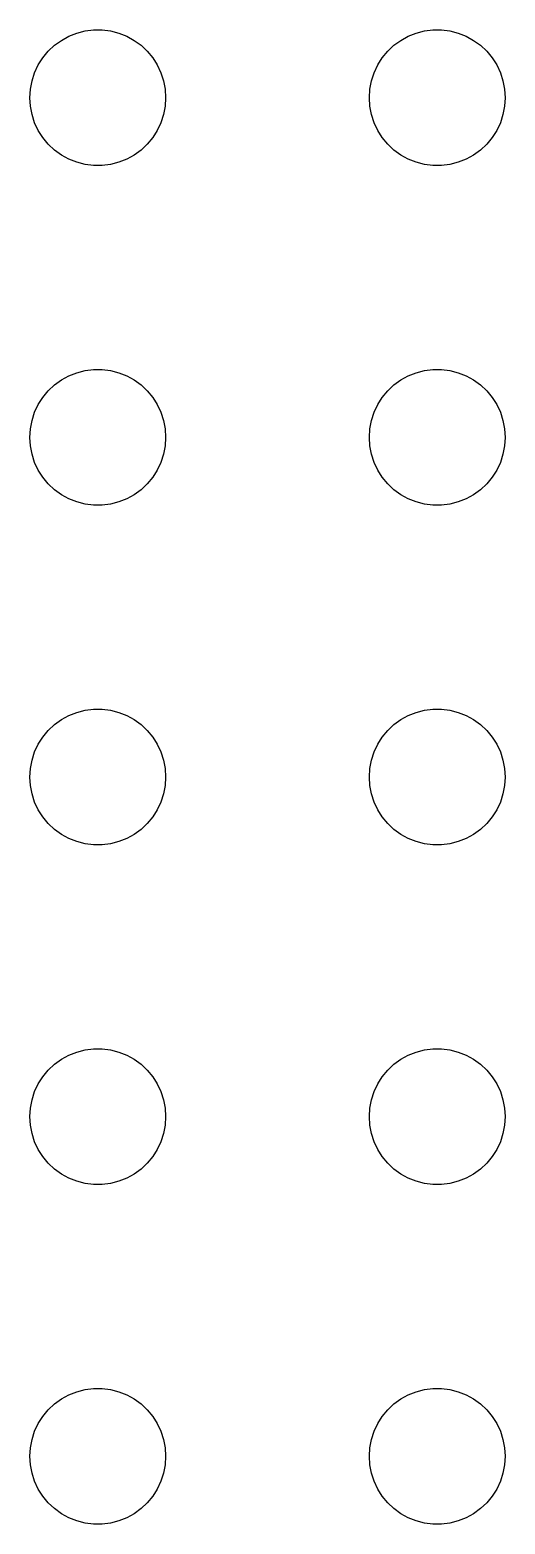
# Model space of a CAD drawing. Header units: metres. Extents: x -150 to 150, y -149 to 149.
# Drawn here: x 21 to 31.5, y 73.5 to 106.5 of the extents above; entities that cross this region are included whole.
import ezdxf

# ---------------------------------------------------------------- set-up
doc = ezdxf.new("R2010")
doc.units = ezdxf.units.M

msp = doc.modelspace()

# ---------------------------------------------------------------- linework, layer by layer
for p, q in [((21.5439, 106.156), (21.6963, 106.266)), ((21.6963, 106.266), (21.8613, 106.357)), ((21.8613, 106.357), (22.0365, 106.427)), ((22.0365, 106.427), (22.2189, 106.473)), ((22.2189, 106.473), (22.4058, 106.497)), ((22.4058, 106.497), (22.5942, 106.497)), ((22.5942, 106.497), (22.7811, 106.473)), ((22.7811, 106.473), (22.9635, 106.427)), ((22.9635, 106.427), (23.1387, 106.357)), ((23.1387, 106.357), (23.3037, 106.266)), ((23.3037, 106.266), (23.4561, 106.156)), ((29.0439, 106.156), (29.1963, 106.266)), ((29.1963, 106.266), (29.3613, 106.357)), ((29.3613, 106.357), (29.5365, 106.427)), ((29.5365, 106.427), (29.7189, 106.473)), ((29.7189, 106.473), (29.9058, 106.497)), ((29.9058, 106.497), (30.0942, 106.497)), ((30.0942, 106.497), (30.2811, 106.473)), ((30.2811, 106.473), (30.4635, 106.427)), ((30.4635, 106.427), (30.6387, 106.357)), ((30.6387, 106.357), (30.8037, 106.266)), ((30.8037, 106.266), (30.9561, 106.156)), ((21.2865, 105.882), (21.4065, 106.027)), ((21.4065, 106.027), (21.5439, 106.156)), ((23.4561, 106.156), (23.5934, 106.027)), ((23.5934, 106.027), (23.7135, 105.882)), ((28.7865, 105.882), (28.9065, 106.027)), ((28.9065, 106.027), (29.0439, 106.156)), ((30.9561, 106.156), (31.0934, 106.027)), ((31.0934, 106.027), (31.2135, 105.882)), ((21.1053, 105.552), (21.1855, 105.723)), ((21.1855, 105.723), (21.2865, 105.882)), ((23.7135, 105.882), (23.8145, 105.723)), ((23.8145, 105.723), (23.8947, 105.552)), ((28.6053, 105.552), (28.6855, 105.723)), ((28.6855, 105.723), (28.7865, 105.882)), ((31.2135, 105.882), (31.3145, 105.723)), ((31.3145, 105.723), (31.3947, 105.552)), ((21.0118, 105.188), (21.0471, 105.373)), ((21.0471, 105.373), (21.1053, 105.552)), ((23.8947, 105.552), (23.9529, 105.373)), ((23.9529, 105.373), (23.9882, 105.188)), ((28.5118, 105.188), (28.5471, 105.373)), ((28.5471, 105.373), (28.6053, 105.552)), ((31.3947, 105.552), (31.4529, 105.373)), ((31.4529, 105.373), (31.4882, 105.188)), ((21, 105), (21.0118, 105.188)), ((21.0118, 104.812), (21, 105)), ((23.9882, 105.188), (24, 105)), ((24, 105), (23.9882, 104.812)), ((28.5, 105), (28.5118, 105.188)), ((28.5118, 104.812), (28.5, 105)), ((31.4882, 105.188), (31.5, 105)), ((31.5, 105), (31.4882, 104.812)), ((21.0471, 104.627), (21.0118, 104.812)), ((21.1053, 104.448), (21.0471, 104.627)), ((23.9529, 104.627), (23.8947, 104.448)), ((23.9882, 104.812), (23.9529, 104.627)), ((28.5471, 104.627), (28.5118, 104.812)), ((28.6053, 104.448), (28.5471, 104.627)), ((31.4529, 104.627), (31.3947, 104.448)), ((31.4882, 104.812), (31.4529, 104.627)), ((21.1855, 104.277), (21.1053, 104.448)), ((21.2865, 104.118), (21.1855, 104.277)), ((23.8145, 104.277), (23.7135, 104.118)), ((23.8947, 104.448), (23.8145, 104.277)), ((28.6855, 104.277), (28.6053, 104.448)), ((28.7865, 104.118), (28.6855, 104.277)), ((31.3145, 104.277), (31.2135, 104.118)), ((31.3947, 104.448), (31.3145, 104.277)), ((21.4065, 103.973), (21.2865, 104.118)), ((21.5439, 103.844), (21.4065, 103.973)), ((23.5934, 103.973), (23.4561, 103.844)), ((23.7135, 104.118), (23.5934, 103.973)), ((28.9065, 103.973), (28.7865, 104.118)), ((29.0439, 103.844), (28.9065, 103.973)), ((31.0934, 103.973), (30.9561, 103.844)), ((31.2135, 104.118), (31.0934, 103.973)), ((21.6963, 103.734), (21.5439, 103.844)), ((21.8613, 103.643), (21.6963, 103.734)), ((22.0365, 103.573), (21.8613, 103.643)), ((23.1387, 103.643), (22.9635, 103.573)), ((23.3037, 103.734), (23.1387, 103.643)), ((23.4561, 103.844), (23.3037, 103.734)), ((29.1963, 103.734), (29.0439, 103.844)), ((29.3613, 103.643), (29.1963, 103.734)), ((29.5365, 103.573), (29.3613, 103.643)), ((30.6387, 103.643), (30.4635, 103.573)), ((30.8037, 103.734), (30.6387, 103.643)), ((30.9561, 103.844), (30.8037, 103.734)), ((22.2189, 103.527), (22.0365, 103.573)), ((22.4058, 103.503), (22.2189, 103.527)), ((22.5942, 103.503), (22.4058, 103.503)), ((22.7811, 103.527), (22.5942, 103.503)), ((22.9635, 103.573), (22.7811, 103.527)), ((29.7189, 103.527), (29.5365, 103.573)), ((29.9058, 103.503), (29.7189, 103.527)), ((30.0942, 103.503), (29.9058, 103.503)), ((30.2811, 103.527), (30.0942, 103.503)), ((30.4635, 103.573), (30.2811, 103.527)), ((22.2189, 98.9734), (22.4058, 98.997)), ((22.4058, 98.997), (22.5942, 98.997)), ((22.5942, 98.997), (22.7811, 98.9734)), ((29.7189, 98.9734), (29.9058, 98.997)), ((29.9058, 98.997), (30.0942, 98.997)), ((30.0942, 98.997), (30.2811, 98.9734)), ((21.4065, 98.5268), (21.5439, 98.6558)), ((21.5439, 98.6558), (21.6963, 98.7665)), ((21.6963, 98.7665), (21.8613, 98.8572)), ((21.8613, 98.8572), (22.0365, 98.9266)), ((22.0365, 98.9266), (22.2189, 98.9734)), ((22.7811, 98.9734), (22.9635, 98.9266)), ((22.9635, 98.9266), (23.1387, 98.8572)), ((23.1387, 98.8572), (23.3037, 98.7665)), ((23.3037, 98.7665), (23.4561, 98.6558)), ((23.4561, 98.6558), (23.5934, 98.5268)), ((28.9065, 98.5268), (29.0439, 98.6558)), ((29.0439, 98.6558), (29.1963, 98.7665)), ((29.1963, 98.7665), (29.3613, 98.8572)), ((29.3613, 98.8572), (29.5365, 98.9266)), ((29.5365, 98.9266), (29.7189, 98.9734)), ((30.2811, 98.9734), (30.4635, 98.9266)), ((30.4635, 98.9266), (30.6387, 98.8572)), ((30.6387, 98.8572), (30.8037, 98.7665)), ((30.8037, 98.7665), (30.9561, 98.6558)), ((30.9561, 98.6558), (31.0934, 98.5268)), ((21.1855, 98.2226), (21.2865, 98.3817)), ((21.2865, 98.3817), (21.4065, 98.5268)), ((23.5934, 98.5268), (23.7135, 98.3817)), ((23.7135, 98.3817), (23.8145, 98.2226)), ((28.6855, 98.2226), (28.7865, 98.3817)), ((28.7865, 98.3817), (28.9065, 98.5268)), ((31.0934, 98.5268), (31.2135, 98.3817)), ((31.2135, 98.3817), (31.3145, 98.2226)), ((21.0471, 97.873), (21.1053, 98.0522)), ((21.1053, 98.0522), (21.1855, 98.2226)), ((23.8145, 98.2226), (23.8947, 98.0522)), ((23.8947, 98.0522), (23.9529, 97.873)), ((28.5471, 97.873), (28.6053, 98.0522)), ((28.6053, 98.0522), (28.6855, 98.2226)), ((31.3145, 98.2226), (31.3947, 98.0522)), ((31.3947, 98.0522), (31.4529, 97.873)), ((21, 97.5), (21.0118, 97.688)), ((21.0118, 97.688), (21.0471, 97.873)), ((23.9529, 97.873), (23.9882, 97.688)), ((23.9882, 97.688), (24, 97.5)), ((28.5, 97.5), (28.5118, 97.688)), ((28.5118, 97.688), (28.5471, 97.873)), ((31.4529, 97.873), (31.4882, 97.688)), ((31.4882, 97.688), (31.5, 97.5)), ((21.0118, 97.312), (21, 97.5)), ((24, 97.5), (23.9882, 97.312)), ((28.5118, 97.312), (28.5, 97.5)), ((31.5, 97.5), (31.4882, 97.312)), ((21.0471, 97.127), (21.0118, 97.312)), ((21.1053, 96.9478), (21.0471, 97.127)), ((23.9529, 97.127), (23.8947, 96.9478)), ((23.9882, 97.312), (23.9529, 97.127)), ((28.5471, 97.127), (28.5118, 97.312)), ((28.6053, 96.9478), (28.5471, 97.127)), ((31.4529, 97.127), (31.3947, 96.9478)), ((31.4882, 97.312), (31.4529, 97.127)), ((21.1855, 96.7774), (21.1053, 96.9478)), ((21.2865, 96.6183), (21.1855, 96.7774)), ((23.8145, 96.7774), (23.7135, 96.6183)), ((23.8947, 96.9478), (23.8145, 96.7774)), ((28.6855, 96.7774), (28.6053, 96.9478)), ((28.7865, 96.6183), (28.6855, 96.7774)), ((31.3145, 96.7774), (31.2135, 96.6183)), ((31.3947, 96.9478), (31.3145, 96.7774)), ((21.4065, 96.4732), (21.2865, 96.6183)), ((21.5439, 96.3442), (21.4065, 96.4732)), ((21.6963, 96.2335), (21.5439, 96.3442)), ((23.4561, 96.3442), (23.3037, 96.2335)), ((23.5934, 96.4732), (23.4561, 96.3442)), ((23.7135, 96.6183), (23.5934, 96.4732)), ((28.9065, 96.4732), (28.7865, 96.6183)), ((29.0439, 96.3442), (28.9065, 96.4732)), ((29.1963, 96.2335), (29.0439, 96.3442)), ((30.9561, 96.3442), (30.8037, 96.2335)), ((31.0934, 96.4732), (30.9561, 96.3442)), ((31.2135, 96.6183), (31.0934, 96.4732)), ((21.8613, 96.1428), (21.6963, 96.2335)), ((22.0365, 96.0734), (21.8613, 96.1428)), ((22.2189, 96.0266), (22.0365, 96.0734)), ((22.4058, 96.003), (22.2189, 96.0266)), ((22.7811, 96.0266), (22.5942, 96.003)), ((22.9635, 96.0734), (22.7811, 96.0266)), ((23.1387, 96.1428), (22.9635, 96.0734)), ((23.3037, 96.2335), (23.1387, 96.1428)), ((29.3613, 96.1428), (29.1963, 96.2335)), ((29.5365, 96.0734), (29.3613, 96.1428)), ((29.7189, 96.0266), (29.5365, 96.0734)), ((29.9058, 96.003), (29.7189, 96.0266)), ((30.2811, 96.0266), (30.0942, 96.003)), ((30.4635, 96.0734), (30.2811, 96.0266)), ((30.6387, 96.1428), (30.4635, 96.0734)), ((30.8037, 96.2335), (30.6387, 96.1428)), ((22.5942, 96.003), (22.4058, 96.003)), ((30.0942, 96.003), (29.9058, 96.003)), ((21.8613, 91.3572), (22.0365, 91.4266)), ((22.0365, 91.4266), (22.2189, 91.4734)), ((22.2189, 91.4734), (22.4058, 91.497)), ((22.4058, 91.497), (22.5942, 91.497)), ((22.5942, 91.497), (22.7811, 91.4734)), ((22.7811, 91.4734), (22.9635, 91.4266)), ((22.9635, 91.4266), (23.1387, 91.3572)), ((29.3613, 91.3572), (29.5365, 91.4266)), ((29.5365, 91.4266), (29.7189, 91.4734)), ((29.7189, 91.4734), (29.9058, 91.497)), ((29.9058, 91.497), (30.0942, 91.497)), ((30.0942, 91.497), (30.2811, 91.4734)), ((30.2811, 91.4734), (30.4635, 91.4266)), ((30.4635, 91.4266), (30.6387, 91.3572)), ((21.4065, 91.0268), (21.5439, 91.1558)), ((21.5439, 91.1558), (21.6963, 91.2665)), ((21.6963, 91.2665), (21.8613, 91.3572)), ((23.1387, 91.3572), (23.3037, 91.2665)), ((23.3037, 91.2665), (23.4561, 91.1558)), ((23.4561, 91.1558), (23.5934, 91.0268)), ((28.9065, 91.0268), (29.0439, 91.1558)), ((29.0439, 91.1558), (29.1963, 91.2665)), ((29.1963, 91.2665), (29.3613, 91.3572)), ((30.6387, 91.3572), (30.8037, 91.2665)), ((30.8037, 91.2665), (30.9561, 91.1558)), ((30.9561, 91.1558), (31.0934, 91.0268)), ((21.1855, 90.7226), (21.2865, 90.8817)), ((21.2865, 90.8817), (21.4065, 91.0268)), ((23.5934, 91.0268), (23.7135, 90.8817)), ((23.7135, 90.8817), (23.8145, 90.7226)), ((28.6855, 90.7226), (28.7865, 90.8817)), ((28.7865, 90.8817), (28.9065, 91.0268)), ((31.0934, 91.0268), (31.2135, 90.8817)), ((31.2135, 90.8817), (31.3145, 90.7226)), ((21.0471, 90.373), (21.1053, 90.5522)), ((21.1053, 90.5522), (21.1855, 90.7226)), ((23.8145, 90.7226), (23.8947, 90.5522)), ((23.8947, 90.5522), (23.9529, 90.373)), ((28.5471, 90.373), (28.6053, 90.5522)), ((28.6053, 90.5522), (28.6855, 90.7226)), ((31.3145, 90.7226), (31.3947, 90.5522)), ((31.3947, 90.5522), (31.4529, 90.373)), ((21, 90), (21.0118, 90.188)), ((21.0118, 90.188), (21.0471, 90.373)), ((23.9529, 90.373), (23.9882, 90.188)), ((23.9882, 90.188), (24, 90)), ((28.5, 90), (28.5118, 90.188)), ((28.5118, 90.188), (28.5471, 90.373)), ((31.4529, 90.373), (31.4882, 90.188)), ((31.4882, 90.188), (31.5, 90)), ((21.0118, 89.812), (21, 90)), ((21.0471, 89.627), (21.0118, 89.812)), ((23.9882, 89.812), (23.9529, 89.627)), ((24, 90), (23.9882, 89.812)), ((28.5118, 89.812), (28.5, 90)), ((28.5471, 89.627), (28.5118, 89.812)), ((31.4882, 89.812), (31.4529, 89.627)), ((31.5, 90), (31.4882, 89.812)), ((21.1053, 89.4478), (21.0471, 89.627)), ((21.1855, 89.2774), (21.1053, 89.4478)), ((23.8947, 89.4478), (23.8145, 89.2774)), ((23.9529, 89.627), (23.8947, 89.4478)), ((28.6053, 89.4478), (28.5471, 89.627)), ((28.6855, 89.2774), (28.6053, 89.4478)), ((31.3947, 89.4478), (31.3145, 89.2774)), ((31.4529, 89.627), (31.3947, 89.4478)), ((21.2865, 89.1183), (21.1855, 89.2774)), ((21.4065, 88.9732), (21.2865, 89.1183)), ((23.7135, 89.1183), (23.5934, 88.9732)), ((23.8145, 89.2774), (23.7135, 89.1183)), ((28.7865, 89.1183), (28.6855, 89.2774)), ((28.9065, 88.9732), (28.7865, 89.1183)), ((31.2135, 89.1183), (31.0934, 88.9732)), ((31.3145, 89.2774), (31.2135, 89.1183)), ((21.5439, 88.8442), (21.4065, 88.9732)), ((21.6963, 88.7335), (21.5439, 88.8442)), ((23.4561, 88.8442), (23.3037, 88.7335)), ((23.5934, 88.9732), (23.4561, 88.8442)), ((29.0439, 88.8442), (28.9065, 88.9732)), ((29.1963, 88.7335), (29.0439, 88.8442)), ((30.9561, 88.8442), (30.8037, 88.7335)), ((31.0934, 88.9732), (30.9561, 88.8442)), ((21.8613, 88.6428), (21.6963, 88.7335)), ((22.0365, 88.5734), (21.8613, 88.6428)), ((22.2189, 88.5266), (22.0365, 88.5734)), ((22.4058, 88.503), (22.2189, 88.5266)), ((22.5942, 88.503), (22.4058, 88.503)), ((22.7811, 88.5266), (22.5942, 88.503)), ((22.9635, 88.5734), (22.7811, 88.5266)), ((23.1387, 88.6428), (22.9635, 88.5734)), ((23.3037, 88.7335), (23.1387, 88.6428)), ((29.3613, 88.6428), (29.1963, 88.7335)), ((29.5365, 88.5734), (29.3613, 88.6428)), ((29.7189, 88.5266), (29.5365, 88.5734)), ((29.9058, 88.503), (29.7189, 88.5266)), ((30.0942, 88.503), (29.9058, 88.503)), ((30.2811, 88.5266), (30.0942, 88.503)), ((30.4635, 88.5734), (30.2811, 88.5266)), ((30.6387, 88.6428), (30.4635, 88.5734)), ((30.8037, 88.7335), (30.6387, 88.6428)), ((21.6963, 83.7665), (21.8613, 83.8572)), ((21.8613, 83.8572), (22.0365, 83.9266)), ((22.0365, 83.9266), (22.2189, 83.9734)), ((22.2189, 83.9734), (22.4058, 83.997)), ((22.4058, 83.997), (22.5942, 83.997)), ((22.5942, 83.997), (22.7811, 83.9734)), ((22.7811, 83.9734), (22.9635, 83.9266)), ((22.9635, 83.9266), (23.1387, 83.8572)), ((23.1387, 83.8572), (23.3037, 83.7665)), ((29.1963, 83.7665), (29.3613, 83.8572)), ((29.3613, 83.8572), (29.5365, 83.9266)), ((29.5365, 83.9266), (29.7189, 83.9734)), ((29.7189, 83.9734), (29.9058, 83.997)), ((29.9058, 83.997), (30.0942, 83.997)), ((30.0942, 83.997), (30.2811, 83.9734)), ((30.2811, 83.9734), (30.4635, 83.9266)), ((30.4635, 83.9266), (30.6387, 83.8572)), ((30.6387, 83.8572), (30.8037, 83.7665)), ((21.2865, 83.3817), (21.4065, 83.5268)), ((21.4065, 83.5268), (21.5439, 83.6558)), ((21.5439, 83.6558), (21.6963, 83.7665)), ((23.3037, 83.7665), (23.4561, 83.6558)), ((23.4561, 83.6558), (23.5934, 83.5268)), ((23.5934, 83.5268), (23.7135, 83.3817)), ((28.7865, 83.3817), (28.9065, 83.5268)), ((28.9065, 83.5268), (29.0439, 83.6558)), ((29.0439, 83.6558), (29.1963, 83.7665)), ((30.8037, 83.7665), (30.9561, 83.6558)), ((30.9561, 83.6558), (31.0934, 83.5268)), ((31.0934, 83.5268), (31.2135, 83.3817)), ((21.1053, 83.0522), (21.1855, 83.2226)), ((21.1855, 83.2226), (21.2865, 83.3817)), ((23.7135, 83.3817), (23.8145, 83.2226)), ((23.8145, 83.2226), (23.8947, 83.0522)), ((28.6053, 83.0522), (28.6855, 83.2226)), ((28.6855, 83.2226), (28.7865, 83.3817)), ((31.2135, 83.3817), (31.3145, 83.2226)), ((31.3145, 83.2226), (31.3947, 83.0522)), ((21.0118, 82.688), (21.0471, 82.873)), ((21.0471, 82.873), (21.1053, 83.0522)), ((23.8947, 83.0522), (23.9529, 82.873)), ((23.9529, 82.873), (23.9882, 82.688)), ((28.5118, 82.688), (28.5471, 82.873)), ((28.5471, 82.873), (28.6053, 83.0522)), ((31.3947, 83.0522), (31.4529, 82.873)), ((31.4529, 82.873), (31.4882, 82.688)), ((21, 82.5), (21.0118, 82.688)), ((21.0118, 82.312), (21, 82.5)), ((23.9882, 82.688), (24, 82.5)), ((24, 82.5), (23.9882, 82.312)), ((28.5, 82.5), (28.5118, 82.688)), ((28.5118, 82.312), (28.5, 82.5)), ((31.4882, 82.688), (31.5, 82.5)), ((31.5, 82.5), (31.4882, 82.312)), ((21.0471, 82.127), (21.0118, 82.312)), ((23.9882, 82.312), (23.9529, 82.127)), ((28.5471, 82.127), (28.5118, 82.312)), ((31.4882, 82.312), (31.4529, 82.127)), ((21.1053, 81.9478), (21.0471, 82.127)), ((21.1855, 81.7774), (21.1053, 81.9478)), ((23.8947, 81.9478), (23.8145, 81.7774)), ((23.9529, 82.127), (23.8947, 81.9478)), ((28.6053, 81.9478), (28.5471, 82.127)), ((28.6855, 81.7774), (28.6053, 81.9478)), ((31.3947, 81.9478), (31.3145, 81.7774)), ((31.4529, 82.127), (31.3947, 81.9478)), ((21.2865, 81.6183), (21.1855, 81.7774)), ((21.4065, 81.4732), (21.2865, 81.6183)), ((23.7135, 81.6183), (23.5934, 81.4732)), ((23.8145, 81.7774), (23.7135, 81.6183)), ((28.7865, 81.6183), (28.6855, 81.7774)), ((28.9065, 81.4732), (28.7865, 81.6183)), ((31.2135, 81.6183), (31.0934, 81.4732)), ((31.3145, 81.7774), (31.2135, 81.6183)), ((21.5439, 81.3442), (21.4065, 81.4732)), ((21.6963, 81.2335), (21.5439, 81.3442)), ((21.8613, 81.1428), (21.6963, 81.2335)), ((23.3037, 81.2335), (23.1387, 81.1428)), ((23.4561, 81.3442), (23.3037, 81.2335)), ((23.5934, 81.4732), (23.4561, 81.3442)), ((29.0439, 81.3442), (28.9065, 81.4732)), ((29.1963, 81.2335), (29.0439, 81.3442)), ((29.3613, 81.1428), (29.1963, 81.2335)), ((30.8037, 81.2335), (30.6387, 81.1428)), ((30.9561, 81.3442), (30.8037, 81.2335)), ((31.0934, 81.4732), (30.9561, 81.3442)), ((22.0365, 81.0734), (21.8613, 81.1428)), ((22.2189, 81.0266), (22.0365, 81.0734)), ((22.4058, 81.003), (22.2189, 81.0266)), ((22.5942, 81.003), (22.4058, 81.003)), ((22.7811, 81.0266), (22.5942, 81.003)), ((22.9635, 81.0734), (22.7811, 81.0266)), ((23.1387, 81.1428), (22.9635, 81.0734)), ((29.5365, 81.0734), (29.3613, 81.1428)), ((29.7189, 81.0266), (29.5365, 81.0734)), ((29.9058, 81.003), (29.7189, 81.0266)), ((30.0942, 81.003), (29.9058, 81.003)), ((30.2811, 81.0266), (30.0942, 81.003)), ((30.4635, 81.0734), (30.2811, 81.0266)), ((30.6387, 81.1428), (30.4635, 81.0734)), ((21.5439, 76.1558), (21.6963, 76.2665)), ((21.6963, 76.2665), (21.8613, 76.3572)), ((21.8613, 76.3572), (22.0365, 76.4266)), ((22.0365, 76.4266), (22.2189, 76.4734)), ((22.2189, 76.4734), (22.4058, 76.497)), ((22.4058, 76.497), (22.5942, 76.497)), ((22.5942, 76.497), (22.7811, 76.4734)), ((22.7811, 76.4734), (22.9635, 76.4266)), ((22.9635, 76.4266), (23.1387, 76.3572)), ((23.1387, 76.3572), (23.3037, 76.2665)), ((23.3037, 76.2665), (23.4561, 76.1558)), ((29.0439, 76.1558), (29.1963, 76.2665)), ((29.1963, 76.2665), (29.3613, 76.3572)), ((29.3613, 76.3572), (29.5365, 76.4266)), ((29.5365, 76.4266), (29.7189, 76.4734)), ((29.7189, 76.4734), (29.9058, 76.497)), ((29.9058, 76.497), (30.0942, 76.497)), ((30.0942, 76.497), (30.2811, 76.4734)), ((30.2811, 76.4734), (30.4635, 76.4266)), ((30.4635, 76.4266), (30.6387, 76.3572)), ((30.6387, 76.3572), (30.8037, 76.2665)), ((30.8037, 76.2665), (30.9561, 76.1558)), ((21.2865, 75.8817), (21.4065, 76.0268)), ((21.4065, 76.0268), (21.5439, 76.1558)), ((23.4561, 76.1558), (23.5934, 76.0268)), ((23.5934, 76.0268), (23.7135, 75.8817)), ((28.7865, 75.8817), (28.9065, 76.0268)), ((28.9065, 76.0268), (29.0439, 76.1558)), ((30.9561, 76.1558), (31.0934, 76.0268)), ((31.0934, 76.0268), (31.2135, 75.8817)), ((21.1053, 75.5522), (21.1855, 75.7226)), ((21.1855, 75.7226), (21.2865, 75.8817)), ((23.7135, 75.8817), (23.8145, 75.7226)), ((23.8145, 75.7226), (23.8947, 75.5522)), ((28.6053, 75.5522), (28.6855, 75.7226)), ((28.6855, 75.7226), (28.7865, 75.8817)), ((31.2135, 75.8817), (31.3145, 75.7226)), ((31.3145, 75.7226), (31.3947, 75.5522)), ((21.0118, 75.188), (21.0471, 75.373)), ((21.0471, 75.373), (21.1053, 75.5522)), ((23.8947, 75.5522), (23.9529, 75.373)), ((23.9529, 75.373), (23.9882, 75.188)), ((28.5118, 75.188), (28.5471, 75.373)), ((28.5471, 75.373), (28.6053, 75.5522)), ((31.3947, 75.5522), (31.4529, 75.373)), ((31.4529, 75.373), (31.4882, 75.188)), ((21, 75), (21.0118, 75.188)), ((21.0118, 74.812), (21, 75)), ((23.9882, 75.188), (24, 75)), ((24, 75), (23.9882, 74.812)), ((28.5, 75), (28.5118, 75.188)), ((28.5118, 74.812), (28.5, 75)), ((31.4882, 75.188), (31.5, 75)), ((31.5, 75), (31.4882, 74.812)), ((21.0471, 74.627), (21.0118, 74.812)), ((21.1053, 74.4478), (21.0471, 74.627)), ((23.9529, 74.627), (23.8947, 74.4478)), ((23.9882, 74.812), (23.9529, 74.627)), ((28.5471, 74.627), (28.5118, 74.812)), ((28.6053, 74.4478), (28.5471, 74.627)), ((31.4529, 74.627), (31.3947, 74.4478)), ((31.4882, 74.812), (31.4529, 74.627)), ((21.1855, 74.2774), (21.1053, 74.4478)), ((21.2865, 74.1183), (21.1855, 74.2774)), ((23.8145, 74.2774), (23.7135, 74.1183)), ((23.8947, 74.4478), (23.8145, 74.2774)), ((28.6855, 74.2774), (28.6053, 74.4478)), ((28.7865, 74.1183), (28.6855, 74.2774)), ((31.3145, 74.2774), (31.2135, 74.1183)), ((31.3947, 74.4478), (31.3145, 74.2774)), ((21.4065, 73.9732), (21.2865, 74.1183)), ((21.5439, 73.8442), (21.4065, 73.9732)), ((23.5934, 73.9732), (23.4561, 73.8442)), ((23.7135, 74.1183), (23.5934, 73.9732)), ((28.9065, 73.9732), (28.7865, 74.1183)), ((29.0439, 73.8442), (28.9065, 73.9732)), ((31.0934, 73.9732), (30.9561, 73.8442)), ((31.2135, 74.1183), (31.0934, 73.9732)), ((21.6963, 73.7335), (21.5439, 73.8442)), ((21.8613, 73.6428), (21.6963, 73.7335)), ((22.0365, 73.5734), (21.8613, 73.6428)), ((23.1387, 73.6428), (22.9635, 73.5734)), ((23.3037, 73.7335), (23.1387, 73.6428)), ((23.4561, 73.8442), (23.3037, 73.7335)), ((29.1963, 73.7335), (29.0439, 73.8442)), ((29.3613, 73.6428), (29.1963, 73.7335)), ((29.5365, 73.5734), (29.3613, 73.6428)), ((30.6387, 73.6428), (30.4635, 73.5734)), ((30.8037, 73.7335), (30.6387, 73.6428)), ((30.9561, 73.8442), (30.8037, 73.7335)), ((22.2189, 73.5266), (22.0365, 73.5734)), ((22.4058, 73.503), (22.2189, 73.5266)), ((22.5942, 73.503), (22.4058, 73.503)), ((22.7811, 73.5266), (22.5942, 73.503)), ((22.9635, 73.5734), (22.7811, 73.5266)), ((29.7189, 73.5266), (29.5365, 73.5734)), ((29.9058, 73.503), (29.7189, 73.5266)), ((30.0942, 73.503), (29.9058, 73.503)), ((30.2811, 73.5266), (30.0942, 73.503)), ((30.4635, 73.5734), (30.2811, 73.5266))]:
    msp.add_line(p, q)

doc.saveas('drawing.dxf')
